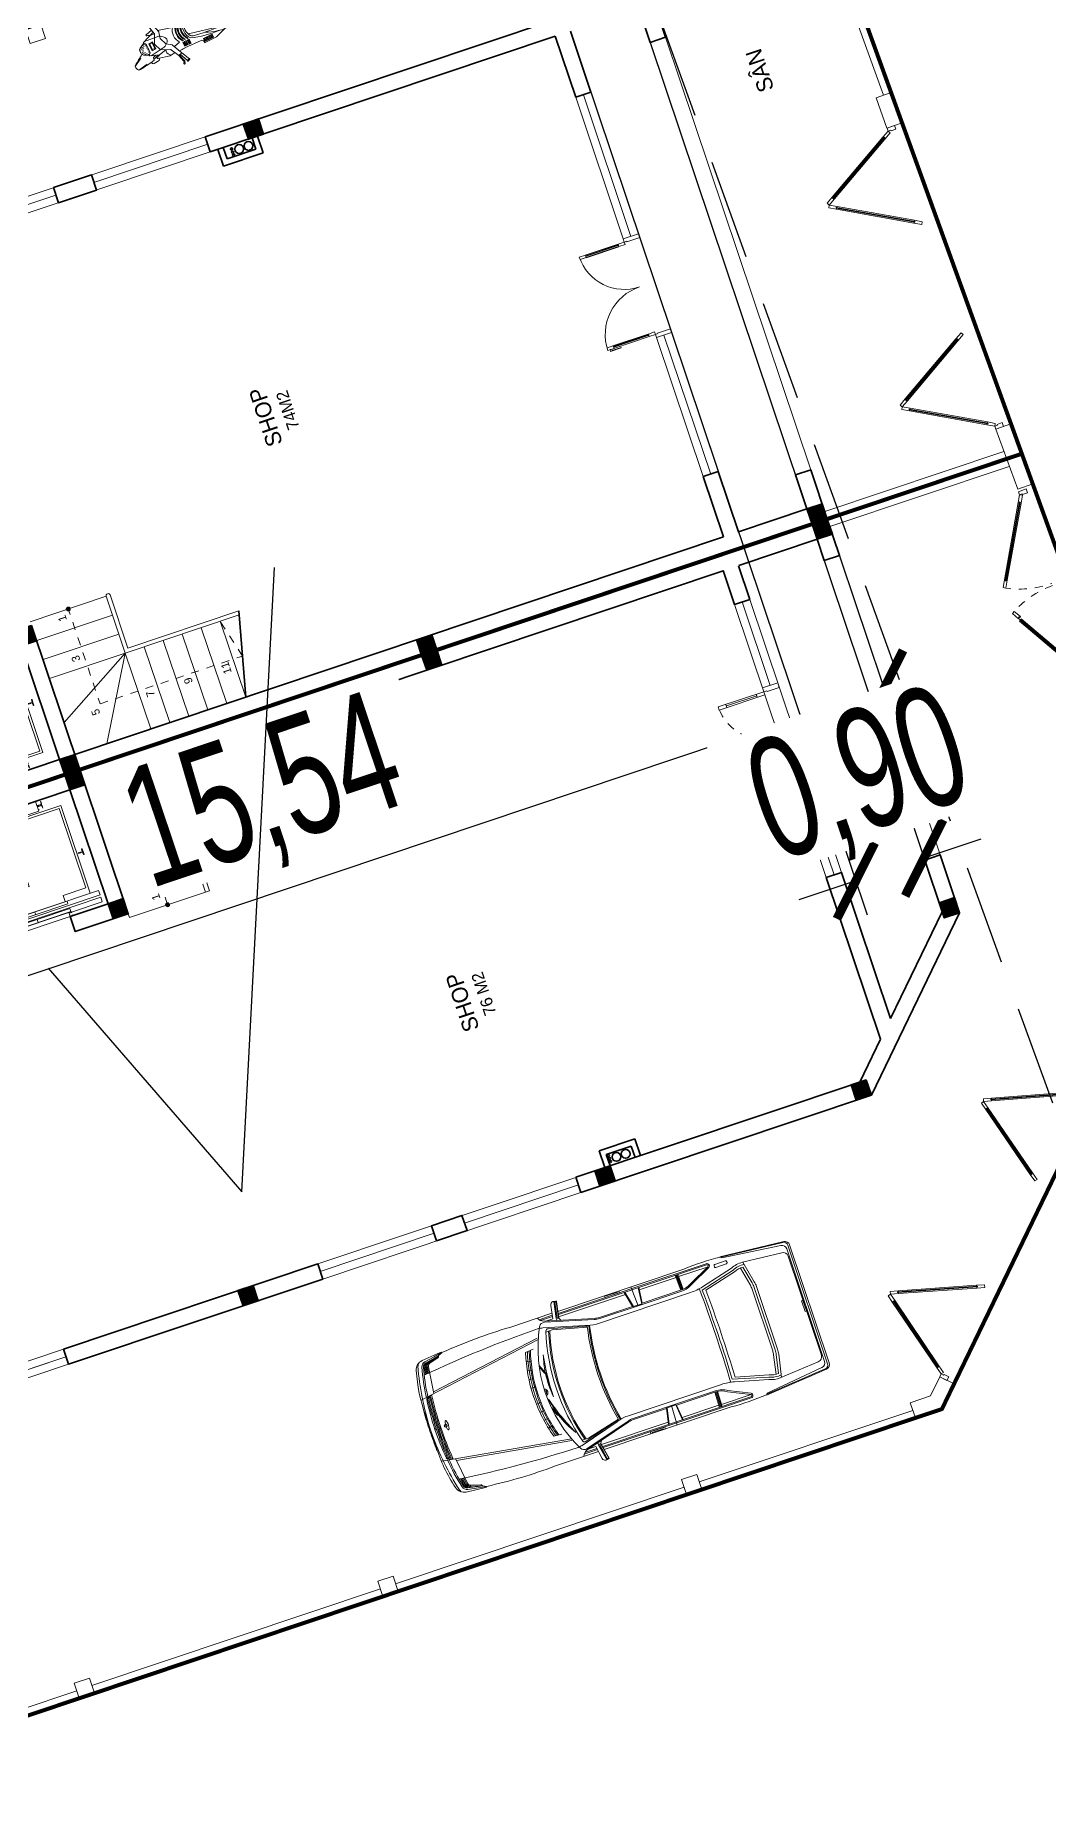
# Model space of a CAD drawing. Header units: metres. Extents: x 568336 to 569219, y 2065964 to 2066430.
# Drawn here: x 568604.46 to 568617.11, y 2066184 to 2066206.09 of the extents above; entities that cross this region are included whole.
import ezdxf

# ---------------------------------------------------------------- set-up
doc = ezdxf.new("R2010")
doc.units = ezdxf.units.M
for name, pattern in [('$AUDIT_BAD_LTYPE2', [0]), ('CENTER', [2, 1.25, -0.25, 0.25, -0.25]), ('HIDDEN', [0.375, 0.25, -0.125]), ('HIDDEN2', [0.1875, 0.125, -0.0625])]:
    doc.linetypes.add(name, pattern=pattern)
doc.layers.get('0').update_dxf_attribs({"linetype": 'CONTINUOUS'})
doc.layers.get('DEFPOINTS').update_dxf_attribs({"linetype": 'CONTINUOUS'})
for name, color, linetype, lineweight in [('-CENTER', 143, 'CENTER', 13), ('-CONCRETE', 1, 'CONTINUOUS', 35), ('-DOOR', 137, 'CONTINUOUS', 9), ('-FURNITURE', 46, 'CONTINUOUS', 9), ('-HATCH', 8, 'CONTINUOUS', 5), ('-KH', 143, 'CONTINUOUS', 13), ('-LINE1', 7, 'CONTINUOUS', 18), ('-LINE2', 252, 'CONTINUOUS', 9), ('-TEXT', 7, 'CONTINUOUS', 15), ('-WALL', 4, 'CONTINUOUS', 35), ('A-NoiThat', 39, 'CONTINUOUS', 13), ('TEXT25', 2, 'CONTINUOUS', 13)]:
    doc.layers.add(name, color=color, linetype=linetype, lineweight=lineweight)
for name, color, linetype in [('-RANH GIOI LO DAT', 12, 'CONTINUOUS'), ('APOLIC', 7, 'CONTINUOUS'), ('RANHGIOI', 2, 'HIDDEN')]:
    doc.layers.add(name, color=color, linetype=linetype)
doc.styles.add('KTHUOC', font='', dxfattribs={"width": 0.8})
doc.styles.add('SVN_AVO_thuong', font='')
doc.styles.add('T1', font='', dxfattribs={"height": 200})
doc.styles.add('vnavanth', font='', dxfattribs={"width": 0.8})
doc.styles.get('KTHUOC').set_extended_font_data('.VnArial NarrowH')
doc.styles.get('SVN_AVO_thuong').set_extended_font_data('SVN-Avo')
doc.styles.get('T1').set_extended_font_data('VNgeometric Light')
doc.styles.get('vnavanth').set_extended_font_data('.VnAvantH')
doc.dimstyles.new('tien', dxfattribs={"dimscale": 0, "dimtxt": 1.5, "dimasz": 0.75, "dimexe": 0.45, "dimexo": 0, "dimgap": 0.25, "dimtad": 1, "dimzin": 1, "dimtxsty": 'KTHUOC', "dimblk1": 'ARCHTICK', "dimblk2": 'ARCHTICK', "dimsah": 1, "dimcen": 1, "dimdle": 0.45, "dimclrd": 37, "dimclre": 37, "dimclrt": 7, "dimaunit": 1, "dimadec": 0, "dimazin": 0, "dimtfac": 1, "dimtix": 1, "dimtofl": 0, "dimtmove": 2, "dimatfit": 3, "dimldrblk": 'ARCHTICK', "dimfxl": 1, "dimtfill": 1, "dimtolj": 1, "dimtzin": 1, "dimarcsym": 0})

# ---------------------------------------------------------------- blocks, each defined once
blk = doc.blocks.new('X-5M-DH-2-CORE$0$A$C75E80C28')
at = {"layer": '-LINE2', "linetype": 'Continuous', "ltscale": 2}
for p, q in [((-731, -149), (731, -149)), ((-731, -1305), (-731, -149)), ((-700, -179), (700, -179)), ((-700, -1225), (-700, -179)), ((-557, -112), (-560, -112)), ((-510, -22), (-510, -51)), ((-507, -22), (-510, -22)), ((-510, -109), (-510, -79)), ((-507, -22), (-507, -51)), ((-507, -109), (-507, -79)), ((-456, -57), (-501, -57)), ((-456, -60), (-501, -60)), ((-456, -70), (-501, -70)), ((-456, -73), (-501, -73)), ((-453, -63), (-453, -67)), ((-450, -63), (-450, -67)), ((450, -63), (450, -67)), ((453, -63), (453, -67)), ((456, -57), (501, -57)), ((456, -60), (501, -60)), ((456, -70), (501, -70)), ((456, -73), (501, -73)), ((457, -112), (460, -112)), ((507, -22), (510, -22)), ((507, -22), (507, -51)), ((507, -109), (507, -79)), ((510, -22), (510, -51)), ((510, -109), (510, -79)), ((700, -1225), (700, -179)), ((731, -1305), (731, -149)), ((840, -1305), (-840, -1305)), ((-840, -1365), (-840, -1305)), ((-700, -1225), (-400, -1225)), ((425, -1309), (-425, -1309)), ((-425, -1343), (-425, -1309)), ((-400, -1305), (-400, -1225)), ((0, -1309), (0, -1343)), ((700, -1225), (400, -1225)), ((400, -1305), (400, -1225)), ((425, -1343), (425, -1309)), ((840, -1365), (840, -1305)), ((840, -1365), (-840, -1365)), ((840, -1395), (-840, -1395)), ((-840, -1395), (-840, -1455)), ((-840, -1455), (-435, -1455)), ((-435, -1450), (-435, -1460)), ((-435, -1450), (-400, -1450)), ((-435, -1460), (-425, -1460)), ((-435, -1490), (-435, -1500)), ((-435, -1490), (-425, -1490)), ((-435, -1500), (-400, -1500)), ((-433, -1452), (-433, -1458)), ((-433, -1452), (-402, -1452)), ((-433, -1458), (-425, -1458)), ((-433, -1492), (-433, -1498)), ((-433, -1492), (-425, -1492)), ((-433, -1498), (-402, -1498)), ((430, -1406), (-430, -1406)), ((-430, -1406), (-430, -1446)), ((430, -1446), (-430, -1446)), ((425, -1343), (-425, -1343)), ((-425, -1458), (-425, -1460)), ((-425, -1490), (-425, -1492)), ((-402, -1452), (-402, -1498)), ((400, -1450), (-400, -1450)), ((-400, -1450), (-400, -1500)), ((0, -1406), (0, -1446)), ((400, -1450), (400, -1500)), ((435, -1450), (400, -1450)), ((435, -1500), (400, -1500)), ((402, -1452), (402, -1498)), ((433, -1452), (402, -1452)), ((433, -1498), (402, -1498)), ((433, -1458), (425, -1458)), ((425, -1458), (425, -1460)), ((435, -1460), (425, -1460)), ((425, -1490), (425, -1492)), ((435, -1490), (425, -1490)), ((433, -1492), (425, -1492)), ((430, -1406), (430, -1446)), ((433, -1452), (433, -1458)), ((433, -1492), (433, -1498)), ((435, -1450), (435, -1460)), ((840, -1455), (435, -1455)), ((435, -1490), (435, -1500)), ((840, -1395), (840, -1455))]:
    blk.add_line(p, q, dxfattribs=at)
for points in [[(-450, 0), (-450, -130), (450, -130), (450, 0)], [(-200, -29), (200, -29), (200, -101), (-200, -101)], [(-36, -584), (36, -584), (36, -984), (-36, -984)]]:
    blk.add_lwpolyline(points, close=True, dxfattribs=at)
for points in [[(-780, -789), (-751, -789, 0.414214), (-750, -788), (-750, -784), (-750, -780, 0.414214), (-751, -779), (-780, -779, -0.256978), (-784, -782), (-798, -782, -0.414214), (-801, -779), (-804, -749, 0.414214), (-807, -746), (-812, -746), (-812, -784), (-812, -821), (-807, -821, 0.414214), (-804, -818), (-801, -789, -0.414214), (-798, -786), (-784, -786, -0.256978), (-780, -789)], [(780, -789), (751, -789, -0.414214), (750, -788), (750, -784), (750, -780, -0.414214), (751, -779), (780, -779, 0.256978), (784, -782), (798, -782, 0.414214), (801, -779), (804, -749, -0.414214), (807, -746), (812, -746), (812, -784), (812, -821), (807, -821, -0.414214), (804, -818), (801, -789, 0.414214), (798, -786), (784, -786, 0.256978), (780, -789)]]:
    blk.add_lwpolyline(points, format="xyb", dxfattribs=at)
for centre, radius, start, end in [((-501, -51), 9.4, 180, 270), ((-501, -79), 9.4, 90, 180), ((-501, -51), 6.2, 180, 270), ((-501, -79), 6.2, 90, 180), ((-456, -63), 6.2, 0, 90), ((-456, -63), 3, 0, 90), ((-456, -67), 6.2, 270, 0), ((-456, -67), 3, 270, 0), ((456, -63), 6.2, 90, 180), ((456, -67), 6.2, 180, 270), ((456, -63), 3, 90, 180), ((456, -67), 3, 180, 270), ((501, -51), 6.2, 270, 0), ((501, -51), 9.4, 270, 0), ((501, -79), 9.4, 0, 90), ((501, -79), 6.2, 0, 90)]:
    blk.add_arc(centre, radius, start, end, dxfattribs=at)
blk = doc.blocks.new('A$C5C575821')
at = {"layer": '-CONCRETE'}
h = blk.add_hatch(color=256, dxfattribs=at)
h.dxf.hatch_style = 1
h.paths.add_polyline_path([(0, 200), (0, 0), (200, 0), (200, 200)])
blk.add_lwpolyline([(0, 0), (200, 0), (200, 200), (0, 200)], close=True, dxfattribs=at)
blk = doc.blocks.new('A$C3F71457E')
at = {"layer": '-CONCRETE'}
blk.add_lwpolyline([(0, -100), (0, 400), (-1500, 400), (-1500, -1400), (0, -1400), (0, -900), (200, -900), (200, -1600), (-1700, -1600), (-1700, 600), (200, 600), (200, -100), (0, -100)], dxfattribs=at)
at = {"layer": '-LINE1'}
blk.add_line((0, -900), (0, -100), dxfattribs=at)
at = {"layer": '-WALL'}
for p in [(-1700, 400), (0, 400), (-1700, -1600), (0, -1600)]:
    blk.add_blockref('A$C5C575821', p, dxfattribs=at)
at = {"color": 2, "rotation": 90}
blk.add_blockref('X-5M-DH-2-CORE$0$A$C75E80C28', (-1500, -500), dxfattribs=at)
blk = doc.blocks.new('*U49')
for p, q in [((-1210, 500), (-1250, 500)), ((-1230, 100), (-1230, 500)), ((-90, 500), (-50, 500)), ((-70, 100), (-70, 500)), ((-1210, 100), (-1250, 100)), ((-90, 100), (-50, 100))]:
    blk.add_line(p, q)
for points in [[(-1250, 0), (-1210, 0), (-1210, 600), (-1250, 600)], [(-50, 0), (-90, 0), (-90, 600), (-50, 600)], [(-1300, -200), (-1240, -200), (-1240, -40), (-1250, -40), (-1250, 0), (-1300, 0)], [(0, -200), (-60, -200), (-60, -40), (-50, -40), (-50, 0), (0, 0)]]:
    blk.add_lwpolyline(points, close=True)
at = {"linetype": 'HIDDEN', "ltscale": 0.1}
for centre, start, end in [((-1250, 0), 0, 90), ((-50, 0), 90, 180)]:
    blk.add_arc(centre, 600, start, end, dxfattribs=at)
blk = doc.blocks.new('A$C4E0379A3')
for p, q in [((-3086, 911), (-3652, 911)), ((-3264, 885), (-3090, 885)), ((-3008, 1028), (-3043, 837)), ((-2991, 1024), (-3026, 833)), ((-2996, 1032), (-3002, 1034)), ((-865, 903), (-71, 834)), ((-3250, 871), (-3093, 871)), ((-3188, 842), (-3098, 842)), ((-3038, 828), (-3035, 828)), ((-3021, 842), (-2142, 842)), ((-1960, 842), (-1475, 842)), ((-1476, 871), (-1470, 672)), ((-1464, 871), (-1459, 671)), ((-1453, 871), (-1447, 672)), ((-1442, 842), (-1052, 842)), ((-3607, 327), (-3545, 317)), ((-3585, 436), (-3523, 423)), ((-3632, 105), (-3569, 103)), ((-3623, 216), (-3560, 210)), ((-3632, -105), (-3569, -103)), ((-3623, -216), (-3560, -210)), ((-3607, -327), (-3545, -317)), ((-3585, -436), (-3523, -423)), ((-3250, -871), (-3093, -871)), ((-3188, -842), (-3098, -842)), ((-3008, -1028), (-3043, -837)), ((-2991, -1024), (-3026, -833)), ((-3021, -842), (-2142, -842)), ((-1960, -842), (-1475, -842)), ((-1476, -871), (-1470, -672)), ((-1464, -871), (-1459, -672)), ((-1453, -871), (-1447, -673)), ((-1442, -842), (-1052, -842)), ((-3086, -910), (-3641, -910)), ((-3264, -885), (-3090, -885)), ((-2996, -1032), (-3002, -1034))]:
    blk.add_line(p, q)
for points in [[(-4870, 845, 0.06824), (-4897, 765, 0.051611), (-4988, 0), (-4988, 207, -0.069896), (-4921, 771, -0.32103), (-4812, 866), (-4566, 891, -0.311578), (-4546, 881, -0.311578)], [(-3013, -885), (-1963, -885), (-1063, -885, 0.758852), (-1047, -828), (-1310, -704, 0.14996), (-1459, -658), (-2037, -658), (-2541, -658, 0.077307), (-2612, -669), (-3209, -833, -0.360394), (-3286, -801, -0.242572), (-3286, 801, -0.360655), (-3210, 833), (-2612, 669, 0.077307), (-2541, 658), (-2037, 658), (-1459, 658, 0.137614), (-1310, 704), (-1047, 828, 0.758852), (-1063, 885), (-1963, 885), (-3013, 885)], [(-3015, 871), (-1063, 871, -0.768317), (-1055, 840), (-1319, 716, -0.14228), (-1459, 671), (-1976, 672), (-1984, 666), (-2096, 666), (-2107, 672), (-2541, 672, -0.077278), (-2607, 683), (-3216, 850, -0.231129), (-3277, 911)], [(-3098, 842), (-3068, 1009, -0.322829), (-3030, 1045), (-2992, 1039, -0.422531), (-2986, 1031), (-3024, 825), (-3005, 788)], [(-869, 907, 0.039974), (-1335, 911), (-3008, 911)], [(-4904, 412, -0.043765), (-4839, 789, -0.303464), (-4783, 841), (-4652, 864, -0.018633), (-4546, 881, -0.083909), (-4649, 846), (-4780, 823, 0.304556), (-4822, 785, 0.038587), (-4886, 417)], [(-4844, -684, 0.027873), (-3308, -783, 0.059366), (-3253, -773), (-2747, -635, -0.079464), (-2602, -606), (-1363, -606, -0.06068), (-1199, -626), (-783, -731, 0.120949), (-629, -758), (-123, -715, 0.39497), (-63, -651), (-63, 657, 0.404135), (-125, 721), (-641, 762, 0.112937), (-783, 735), (-1199, 626, -0.06068), (-1363, 606), (-2602, 606, -0.070217), (-2747, 633), (-3253, 775, 0.044809), (-3308, 782, 0.02806), (-4844, 684)], [(-4827, 685), (-4813, 772, -0.131143), (-4795, 818)], [(-4813, 686), (-4800, 771, -0.189017), (-4772, 824)], [(-4805, 428), (-4762, 766, -0.304567), (-4730, 804), (-4609, 838, 0.23887), (-4600, 847), (-4595, 859)], [(-4800, 687), (-4788, 769, -0.304567), (-4737, 829), (-4721, 833)], [(-4787, 688), (-4775, 768, -0.304567), (-4733, 817), (-4613, 850, 0.23887), (-4612, 851), (-4611, 854)], [(-616, 731, 0.13448), (-772, 708), (-1214, 588, -0.016626), (-1214, -587), (-771, -703)], [(-759, -677, 0.11132), (-643, -700), (-596, -475, 0.051729), (-590, -414), (-590, 411, 0.050349), (-596, 470), (-644, 704, 0.111864), (-760, 681), (-1172, 574, -0.016174), (-1172, -574), (-759, -677)], [(-23, 782), (-23, -782, -0.389106), (-71, -834), (-865, -903)], [(-676, 703), (-628, 463, -0.050349), (-622, 411), (-622, -414, -0.051729), (-628, -468), (-676, -698)], [(-623, 762), (-564, 476, -0.050349), (-558, 411), (-558, -414, -0.051729), (-565, -481), (-623, -757)], [(-3452, 562), (-3554, 551, 0.073531), (-3635, 0, 0.073531), (-3554, -551), (-3452, -562)], [(-3530, -553, -0.073847), (-3612, 0, -0.073847), (-3530, 553, -0.153472)], [(-3506, -555, -0.074177), (-3588, 0, -0.074177), (-3506, 555, -0.153472)], [(-3488, -558, -0.077146), (-3574, 0, -0.077146), (-3488, 558, -0.077146)], [(-3417, 308, 0.045041), (-3467, 93, -0.050749), (-3278, 596, 0.062222), (-3412, 322), (-3425, 317), (-3463, 241)], [(-3303, 545, 0.052375), (-3409, 311), (-3419, 308), (-3467, 214)], [(-2699, 620, 0.107895), (-2700, -620, 0.109161)], [(-2687, 617, 0.107872), (-2688, -617, -0.970081)], [(-1244, 612, -0.017383), (-1244, -612, 9.34877)], [(-4988, 259), (-4994, 259, 0.001921), (-5000, 0)], [(-4914, 6, -0.025368), (-4898, 390, -0.026384)], [(-4870, 6, -0.025968), (-4853, 394, 0.502127), (-4857, 398), (-4908, 388)], [(-4899, 6, -0.025667), (-4883, 393, -0.026384)], [(-4885, 6, -0.02596), (-4867, 396, -0.026384)], [(-4988, -259), (-4994, -259, -0.001921), (-5000, 0)], [(-4870, -845, -0.06824), (-4897, -765, -0.051611), (-4988, 0), (-4988, -207, 0.069896), (-4921, -771, 0.32103), (-4812, -866), (-4566, -891, 0.311578), (-4546, -881, 0.311578)], [(-3401, -235, 0.045041), (-3354, -451, -0.050749), (-3398, 84, 0.062222), (-3402, -221), (-3412, -231), (-3449, -323)], [(-3446, -343), (-3402, -237), (-3395, -229, -0.052375), (-3399, 28)], [(-4898, -390, -0.025409), (-4914, -6, -0.026384)], [(-4908, -388), (-4857, -398, 0.502127), (-4853, -394, -0.02601), (-4870, -6, -0.026384)], [(-4883, -393, -0.025709), (-4899, -6, -0.026384)], [(-4867, -396, -0.026002), (-4885, -6, -0.026384)], [(-4906, -412, 0.046101), (-4839, -789, 0.303464), (-4783, -841), (-4652, -864, 0.018633), (-4546, -881, 0.083909), (-4649, -846), (-4780, -823, -0.304556), (-4822, -785, -0.038587), (-4886, -417)], [(-4805, -428), (-4762, -766, 0.304567), (-4730, -804), (-4609, -838, -0.23887), (-4600, -847), (-4595, -859)], [(-4827, -685), (-4813, -772, 0.131143), (-4795, -818)], [(-4813, -686), (-4800, -771, 0.189017), (-4772, -824)], [(-4800, -687), (-4788, -769, 0.304567), (-4737, -829), (-4721, -833)], [(-4787, -688), (-4775, -768, 0.304567), (-4733, -817), (-4613, -850, -0.23887), (-4612, -851), (-4611, -854)], [(-3015, -871), (-1063, -871, 0.768317), (-1055, -840), (-1319, -716, 0.149181), (-1459, -672), (-1976, -672), (-1984, -666), (-2096, -666), (-2107, -672), (-2541, -672, 0.077278), (-2607, -683), (-3216, -850, 0.228236), (-3277, -910)], [(-3098, -842), (-3068, -1009, 0.322829), (-3030, -1045), (-2992, -1039, 0.422531), (-2986, -1031), (-3024, -825), (-3005, -788)], [(-869, -907, -0.041495), (-1348, -910), (-3008, -910)]]:
    blk.add_lwpolyline(points, format="xyb")
for points in [[(-3016, 1043), (-3058, 831), (-3055, 803)], [(-2204, 911), (-2204, 885), (-2394, 885), (-2394, 911)], [(-2225, 911), (-2225, 901), (-2375, 901), (-2375, 911)], [(-2048, 911), (-2037, 658)], [(-3358, 675), (-4802, 452)], [(-2721, 607), (-3148, 713), (-3235, 713)], [(-2107, 672), (-2147, 871)], [(-2096, 666), (-2138, 871)], [(-1984, 666), (-1965, 871)], [(-1976, 672), (-1957, 871)], [(-1442, 871), (-1437, 672)], [(-3355, 654), (-4981, 402)], [(-52, 73), (-81, 73), (-81, -67), (-52, -67)], [(-52, 56), (-64, 56), (-64, -50), (-52, -50)], [(-3355, -654), (-4981, -402)], [(-3358, -675), (-4802, -452)], [(-2721, -607), (-3148, -713), (-3235, -713)], [(-2048, -910), (-2037, -658)], [(-3016, -1043), (-3058, -831), (-3055, -803)], [(-2107, -672), (-2147, -871)], [(-2096, -666), (-2138, -871)], [(-1984, -666), (-1965, -871)], [(-1976, -672), (-1957, -871)], [(-1442, -871), (-1437, -673)], [(-2204, -911), (-2204, -885), (-2394, -885), (-2394, -911)], [(-2225, -911), (-2225, -901), (-2375, -901), (-2375, -911)]]:
    blk.add_lwpolyline(points)
for points in [[(-51, -742), (-51, 742, 0.373826), (-106, 805), (-855, 891), (-873, 911), (-57, 841, -0.383818), (0, 777), (0, -777, -0.383818), (-57, -841), (-873, -911), (-855, -891), (-106, -805, 0.373826)], [(-2720, -616), (-3193, -743, -0.388671), (-3229, -725, -0.143383), (-3230, 726, -0.390953), (-3193, 744), (-2720, 613, 0.106047)], [(-4855, 0, -0.027521), (-4837, 410, 0.543027), (-4844, 416), (-4897, 402, 0.308444), (-4911, 385, 0.028524), (-4934, 0, 0.028524), (-4911, -385, 0.308444), (-4897, -402), (-4844, -416, 0.543027), (-4837, -410, -0.027521)], [(-4788, -1, -0.027754), (-4787, 23, -0.037978), (-4784, 41, -0.078467), (-4777, 56, -0.253942), (-4772, 59, -0.253942), (-4767, 56, -0.078467), (-4761, 41, -0.037978), (-4757, 23, -0.027754), (-4756, -1, -0.027754), (-4757, -26, -0.037978), (-4761, -44, -0.078467), (-4767, -59, -0.253942), (-4772, -62, -0.253942), (-4777, -59, -0.078467), (-4784, -44, -0.037978), (-4787, -26, -0.027754)], [(-964, -803), (-826, -803, -0.414214), (-812, -816), (-812, -830, -0.414214), (-826, -843), (-964, -843, -0.414214), (-978, -830), (-978, -816, -0.414214)]]:
    blk.add_lwpolyline(points, format="xyb", close=True)
blk.add_lwpolyline([(-4934, 6), (-4862, 6), (-4862, -6), (-4934, -6)], close=True)
blk.add_circle((-4790, 0), 18.6)
for centre, radius, start, end in [((-3881, -5392), 6308, 87.9178, 96.0471), ((-3001, 1027), 7.1, 97.391, 169.6732), ((-2998, 1026), 7.1, 349.5958, 77.7177), ((-759, 1), 2540, 163.7108, 196.3207), ((-760, 1), 2524, 163.6221, 196.4284), ((-3036, 835), 7.1, 169.6732, 254.7635), ((-3033, 834), 7.1, 254.7635, 349.5958), ((-76, 782), 52.4, 0, 85.0453), ((-4907, 383), 4.88, 104.8511, 173.4195), ((-3490, 0), 43.4, 283.8142, 76.2369), ((-3490, 0), 27.3, 291.602, 68.4492), ((-4907, -383), 4.88, 186.5805, 255.1489), ((-3886, 5391), 6307, 263.9971, 272.2302), ((-3036, -835), 7.1, 105.2365, 190.3268), ((-3033, -834), 7.1, 10.4042, 105.2365), ((-651, -432), 297, 246.2045, 276.7034), ((-3001, -1027), 7.1, 190.3268, 262.609), ((-2998, -1026), 7.1, 282.2823, 10.4042)]:
    blk.add_arc(centre, radius, start, end)
blk = doc.blocks.new('CONG2')
at = {"layer": '-LINE1', "lineweight": 18}
blk.add_line((257137, -126793), (257137, -126693), dxfattribs=at)
at = {"ltscale": 100}
for p, q in [((255907, -126606), (256397, -125757)), ((256427, -125775), (255937, -126623)), ((256527, -125775), (257017, -126623)), ((257047, -126606), (256557, -125757))]:
    blk.add_line(p, q, dxfattribs=at)
at = {"color": 8, "ltscale": 100}
for points in [[(256412, -125755), (256421, -125760), (255921, -126626), (255912, -126621)], [(256541, -125755), (256533, -125760), (257033, -126626), (257041, -126621)]]:
    blk.add_lwpolyline(points, close=True, dxfattribs=at)
at = {"ltscale": 100}
for points in [[(256477, -125688), (256427, -125775), (256416, -125768), (256421, -125760), (256412, -125755), (256407, -125763), (256397, -125757), (256447, -125671)], [(256477, -125688), (256527, -125775), (256538, -125768), (256533, -125760), (256541, -125755), (256546, -125763), (256557, -125757), (256507, -125671)], [(255917, -126612), (255912, -126621), (255921, -126626), (255926, -126617), (255937, -126623), (255887, -126710), (255857, -126693), (255907, -126606)], [(257036, -126612), (257041, -126621), (257033, -126626), (257028, -126617), (257017, -126623), (257067, -126710), (257097, -126693), (257047, -126606)], [(257087, -126728), (257097, -126728), (257097, -126693), (257137, -126693), (257137, -126793), (257087, -126793)]]:
    blk.add_lwpolyline(points, close=True, dxfattribs=at)
blk = doc.blocks.new('cong 2 canh')
at = {"ltscale": 100}
for p, q in [((547984, -107651), (547135, -108141)), ((547153, -108172), (548002, -107682)), ((549365, -108172), (548516, -107682)), ((548534, -107651), (549382, -108141))]:
    blk.add_line(p, q, dxfattribs=at)
at = {"color": 8, "ltscale": 100}
for points in [[(548004, -107666), (547999, -107657), (547133, -108157), (547138, -108166)], [(548514, -107666), (548519, -107657), (549385, -108157), (549380, -108166)]]:
    blk.add_lwpolyline(points, close=True, dxfattribs=at)
at = {"ltscale": 100}
for points in [[(548103, -107601), (548016, -107651), (548022, -107662), (548031, -107657), (548036, -107666), (548027, -107671), (548034, -107682), (548120, -107632)], [(548447, -107601), (548534, -107651), (548527, -107662), (548519, -107657), (548514, -107666), (548522, -107671), (548516, -107682), (548430, -107632)], [(547059, -108226), (547049, -108226), (547049, -108191), (547009, -108191), (547009, -108291), (547059, -108291)], [(547147, -108161), (547138, -108166), (547133, -108157), (547142, -108152), (547135, -108141), (547049, -108191), (547066, -108222), (547153, -108172)], [(549371, -108161), (549380, -108166), (549385, -108157), (549376, -108152), (549382, -108141), (549469, -108191), (549451, -108222), (549365, -108172)], [(549459, -108226), (549469, -108226), (549469, -108191), (549509, -108191), (549509, -108291), (549459, -108291)]]:
    blk.add_lwpolyline(points, close=True, dxfattribs=at)
at = {"color": 8, "linetype": 'HIDDEN', "ltscale": 10}
for centre, start, end in [((547081, -108191), 0, 30), ((549469, -108191), 150, 180)]:
    blk.add_arc(centre, 1180, start, end, dxfattribs=at)
blk = doc.blocks.new('M21-T1')
at = {"layer": '-HATCH', "true_color": 0x8c8896}
h = blk.add_hatch(color=252, dxfattribs=at)
h.dxf.hatch_style = 1
edge = h.paths.add_edge_path()
edge.add_arc((204163, -292655), 24.6, 0, 360)
at = {"layer": '-CONCRETE'}
for centre, radius in [((199392, -296966, 0), 55), ((199392, -297087, 0), 55), ((199361, -296876, 0), 13), ((199403, -296876, 0), 13), ((199441, -296876, 0), 13)]:
    blk.add_circle(centre, radius, dxfattribs=at)
at = {"layer": '-DOOR'}
for p, q in [((199112, -288254), (199112, -289654)), ((199112, -289654), (199112, -288254)), ((199212, -288254), (199212, -289654)), ((199212, -289654), (199212, -288254)), ((199312, -288254), (199312, -289654)), ((199312, -289654), (199312, -288254)), ((199211, -293004), (199211, -294504)), ((199111, -294904), (199111, -294504)), ((199311, -294904), (199311, -294504)), ((199212, -294904), (199212, -296404))]:
    blk.add_line(p, q, dxfattribs=at)
for points in [[(199311, -296404), (199311, -293004), (199111, -293004), (199111, -296404)], [(205468, -300561), (201868, -300561), (201868, -300761), (205468, -300761)]]:
    blk.add_lwpolyline(points, close=True, dxfattribs=at)
for points in [[(203068, -300661), (201868, -300663)], [(205468, -300661), (204368, -300661)]]:
    blk.add_lwpolyline(points, dxfattribs=at)
at = {"layer": '-KH', "linetype": 'HIDDEN2', "ltscale": 5}
blk.add_line((205412, -294530), (205912, -294405), dxfattribs=at)
for points in [[(204163, -292655), (205412, -292655), (205412, -294530)], [(205912, -294155), (205412, -294405), (204912, -294155)]]:
    blk.add_lwpolyline(points, dxfattribs=at)
at = {"layer": '-KH'}
blk.add_circle((204163, -292655), 24.6, dxfattribs=at)
at = {"layer": '-LINE1'}
for p, q in [((204212, -292154), (204163, -292154)), ((204163, -293155), (204163, -292155)), ((204163, -292155), (204163, -293205)), ((204412, -293155), (204412, -292155)), ((204412, -292155), (204412, -293155)), ((204662, -293155), (204662, -292155)), ((204662, -292155), (204662, -293155)), ((204912, -292155), (204912, -293155)), ((204912, -293155), (205490, -292155)), ((204912, -293155), (205912, -292577)), ((204912, -293155), (204163, -293155)), ((204862, -293205), (204163, -293205)), ((204862, -294667), (204862, -293205)), ((204912, -294655), (204912, -293155))]:
    blk.add_line(p, q, dxfattribs=at)
at = {"layer": '-LINE1', "lineweight": 18}
for p, q in [((204912, -293155), (205912, -293155)), ((204912, -293405), (205912, -293405)), ((204912, -293655), (205912, -293655)), ((204912, -293905), (205912, -293905)), ((204912, -294155), (205912, -294155)), ((204912, -294405), (205912, -294405)), ((205912, -294655), (205912, -294655))]:
    blk.add_line(p, q, dxfattribs=at)
at = {"layer": '-LINE1', "linetype": 'Continuous', "ltscale": 10}
for points in [[(195212, -284654), (195212, -288454)], [(195212, -288654), (195212, -292454)], [(195212, -292654), (195212, -296454)], [(195212, -296654), (195212, -299467)], [(206012, -304361), (206012, -301998)]]:
    blk.add_lwpolyline(points, dxfattribs=at)
at = {"layer": '-LINE1', "ltscale": 10}
for points in [[(195112, -288654), (195312, -288654), (195312, -288454), (195112, -288454)], [(195112, -292654), (195312, -292654), (195312, -292454), (195112, -292454)], [(195112, -296654), (195312, -296654), (195312, -296454), (195112, -296454)], [(205712, -304571), (206112, -304561), (206108, -304361), (205708, -304371)]]:
    blk.add_lwpolyline(points, close=True, dxfattribs=at)
for points in [[(195312, -299733), (195312, -299467), (195112, -299467), (195112, -299817)], [(195112, -299817), (195112, -299817), (195363, -300062), (195502, -299919), (195312, -299733)]]:
    blk.add_lwpolyline(points, dxfattribs=at)
at = {"layer": '-LINE1'}
blk.add_lwpolyline([(201684, -301998), (205632, -301998)], dxfattribs=at)
at = {"layer": '-RANH GIOI LO DAT', "linetype": 'HIDDEN', "ltscale": 10, "const_width": 50}
blk.add_lwpolyline([(200111, -304701), (206112, -304561), (206112, -284454), (195112, -284454), (195112, -299817)], close=True, dxfattribs=at)
at = {"layer": '-WALL'}
for p, q in [((206112, -301998), (206112, -286454)), ((199112, -289654), (199112, -293004)), ((199112, -289654), (199312, -289654)), ((199312, -289654), (199312, -293004)), ((205912, -300561), (205912, -292154)), ((199311, -293004), (199111, -293004)), ((199112, -293004), (199312, -293004)), ((199312, -296404), (199112, -296404)), ((199112, -296404), (199112, -300230)), ((199312, -300146), (199312, -296404)), ((199532, -296785), (199312, -296785)), ((199532, -297255), (199532, -296785)), ((199462, -296855), (199312, -296855)), ((199462, -297185), (199462, -296855)), ((199462, -297185), (199312, -297185)), ((199532, -297255), (199312, -297255)), ((199737, -300561), (199312, -300146)), ((200921, -301998), (199112, -300230)), ((199737, -300561), (201868, -300561)), ((201868, -300561), (201868, -300761)), ((205468, -300561), (205917, -300561)), ((205468, -300561), (205468, -300761)), ((199942, -300761), (201868, -300761)), ((201003, -301798), (199942, -300761)), ((205468, -300761), (205912, -300761)), ((205912, -301798), (205912, -300765))]:
    blk.add_line(p, q, dxfattribs=at)
at = {"layer": '-WALL', "color": 250}
for p, q in [((199312, -294504), (199112, -294504)), ((199312, -294904), (199112, -294904))]:
    blk.add_line(p, q, dxfattribs=at)
at = {"layer": '-WALL'}
for points in [[(205912, -294405), (205380, -294538), (205380, -294639), (205286, -294467), (205286, -294561), (204806, -294681)], [(200921, -301998), (201684, -301998), (201684, -301798), (201003, -301798)], [(206112, -301998), (205632, -301998), (205632, -301798), (205912, -301798)]]:
    blk.add_lwpolyline(points, dxfattribs=at)
blk.add_lwpolyline([(199112, -294504), (199312, -294504), (199312, -294904), (199112, -294904)], close=True, dxfattribs=at)
at = {"layer": '-DOOR', "xscale": -1, "rotation": 315.5022900513473}
blk.add_blockref('CONG2', (467709, -389774), dxfattribs=at)
at = {"layer": '-DOOR', "xscale": -1}
blk.add_blockref('*U49', (203068, -300561), dxfattribs=at)
at = {"layer": '-DOOR', "rotation": 315.8304890726349}
blk.add_blockref('CONG2', (102201, -32671), dxfattribs=at)
at = {"layer": '-LINE1', "rotation": 1.332779129246574}
blk.add_blockref('cong 2 canh', (-346201, -208991), dxfattribs=at)
at = {"layer": '-WALL', "rotation": 180}
blk.add_blockref('A$C3F71457E', (204412, -291554), dxfattribs=at)
at = {"layer": '-WALL', "xscale": -1}
for p in [(199311, -292154), (206112, -292154), (199312, -296855), (206112, -296855), (199312, -300230), (201121, -301998), (206112, -301998)]:
    blk.add_blockref('A$C5C575821', p, dxfattribs=at)
at = {"layer": 'A-NoiThat', "xscale": -1, "rotation": 90}
blk.add_blockref('A$C4E0379A3', (196885, -298667), dxfattribs=at)
at = {"layer": '-TEXT', "style": 'T1'}
for s, p in [('1', (204264, -292597)), ('3', (204764, -292597)), ('5', (205433, -292597)), ('7', (205465, -293339)), ('9', (205465, -293839)), ('11', (205465, -294339))]:
    blk.add_text(s, height=100, rotation=360, dxfattribs=at).set_placement(p)
at = {"layer": 'TEXT25'}
for s, height, rotation, style, p in [('SHOP', 200, 0, 'SVN_AVO_thuong', (201457, -295857)), ('76 M2', 150, 360, 'T1', (201573, -296118))]:
    blk.add_text(s, height=height, rotation=rotation, dxfattribs=dict(at, style=style)).set_placement(p)
blk = doc.blocks.new('A$C49AC32B8')
h = blk.add_hatch()
h.set_pattern_fill('ANSI31', color=256, scale=100, angle=405, style=0)
h.set_pattern_definition([(90, (1628.179, -139081.394), (-12.5, 1e-15), [])])
h.paths.add_polyline_path([(-545, -149), (-545, -107), (-667, -107), (-667, -149)])
h.paths.add_polyline_path([(-545, 276), (-545, 319), (-667, 319), (-667, 276)])
h = blk.add_hatch()
h.set_pattern_fill('ANSI31', color=256, scale=150, angle=315, style=0)
h.set_pattern_definition([(2e-15, (1485.97, -142180.918), (2e-15, 18.75), [])])
edge = h.paths.add_edge_path()
edge.add_arc((142, 1), 10, 291.0634, 432.0495)
edge.add_arc((142, 169), 10, 287.9505, 428.9366)
edge.add_arc((204, 63), 30, 298.7342, 336.6848)
edge.add_arc((204, 107), 30, 383.3152, 421.2658)
edge.add_line((152, 3), (218, 36))
edge.add_line((152, 167), (218, 133))
edge.add_line((146, 10), (129, 18))
edge.add_line((129, 18), (129, 82))
edge.add_line((129, 146), (129, 82))
edge.add_line((146, 159), (129, 146))
edge.add_arc((153, 85), 85.6, 336.6848, 359.9863)
edge.add_arc((153, 85), 85.6, 360.0137, 383.3152)
for points in [[(-244, 438, 1), (-248, 447), (-248, 447), (-280, 433), (-280, 433, 1), (-276, 424)], [(-185, 330), (-211, 418), (-211, 418, -0.119246), (-211, 432), (-211, 432), (-207, 453)], [(-199, 441, 2.509808), (-207, 452)], [(-1030, 202, 0.218308), (-1079, 224), (-1079, 224), (-1360, 164), (-1360, 164, 0.353851), (-1399, 115), (-1399, 85), (-1399, 54, 0.353851), (-1360, 5), (-1360, 5), (-1079, -55), (-1079, -55, 0.218308), (-1030, -33)], [(-594, 214, 0.25966), (-1245, 189, 0.25966)], [(-403, 141, 0.365685), (-444, 190, 0.035711), (-794, 231), (-1073, 197)], [(-839, 284), (-712, 329), (-712, 329, -0.085491), (-702, 331), (-535, 331), (-535, 315), (-535, 315, 0.389594), (-508, 286), (-508, 286), (-285, 281), (-285, 281, 0.038668), (-280, 281), (-280, 281, 0.005075), (-210, 283)], [(-765, -104, 0.080514), (-403, -28), (-403, -28, 0.201101), (-366, 85), (-366, 85, 0.201101), (-403, 198), (-403, 198, 0.080514), (-765, 273)], [(-10, -301), (-42, -189), (7, -167), (7, -167), (-21, -52), (-21, -52, -0.213812), (-21, -44), (-21, -44), (32, 67), (32, 67, 0.201882), (33, 75), (33, 75), (0, 164), (0, 164, 0.201882), (-5, 169), (-5, 169), (-117, 220), (-117, 220, -0.213812), (-123, 226), (-123, 226), (-175, 332), (-175, 332), (-226, 318), (-278, 434)], [(-226, 318), (-163, 182), (-163, 182, 0.213812), (-158, 176), (-158, 176), (-95, 132), (-61, 38), (-81, -36), (-81, -36, 0.213812), (-81, -44), (-81, -44), (-42, -189)], [(-199, 441), (-201, 433), (-201, 433, 0.119246), (-200, 418), (-200, 418), (-175, 332)], [(-149, 279), (-78, 291), (74, 249, -1.090751), (74, 234, 0.1744), (38, 220), (146, 178), (146, 178, -0.70664), (146, 159)], [(-64, 196, 0.330008), (-78, 272), (-78, 272, -0.752015), (-78, 291)], [(232, 118, 0.024274), (362, 201), (362, 201, 0.338506), (373, 235), (373, 235), (373, 235), (364, 260), (364, 260, 0.338506), (333, 279), (333, 279, 0.032613), (128, 248), (128, 248), (127, 238), (53, 214)], [(160, 255, 0.671768), (145, 286), (145, 286), (70, 279), (70, 279, 0.734542), (71, 250)], [(-1280, 161, 0.112845), (-1300, 121)], [(-1300, 49, 0.112845), (-1280, 9)], [(-1075, 205), (-1073, 197), (-1073, 197, 0.379173), (-1161, 98)], [(-1073, -27, -0.379173), (-1161, 72, 0.379173), (-1073, -27), (-1073, -27), (-1075, -35)], [(-1073, -27), (-794, -61), (-794, -61, 0.035711), (-444, -21), (-444, -21, 0.365685), (-403, 28)], [(-415, -4, 0.315879), (-415, 173)], [(-75, -66), (-259, -18), (-259, -18, 0.336681), (-259, 187), (-259, 187), (-176, 209)], [(137, 182), (-58, 160), (-58, 160, 0.114874), (-118, 116), (-118, 116, 0.363628), (-118, 51), (-118, 51, 0.117419), (-57, 6)], [(-17, -71), (146, -9), (146, -9, 0.70664), (146, 10)], [(152, 3), (218, 36), (218, 36, 0.167121), (231, 51), (231, 51, 0.102024), (238, 85), (238, 85, 0.102024), (231, 119), (231, 119, 0.167121), (218, 133), (218, 133), (152, 167)], [(-1245, -19, 0.25966), (-594, -44)], [(-61, -117), (-136, -117), (-136, -117, 0.010417), (-280, -111), (-280, -111, 0.038668), (-285, -111), (-285, -111), (-508, -116), (-508, -116, 0.389594), (-535, -146), (-535, -146), (-535, -161), (-702, -161, -0.085491), (-712, -159), (-712, -159), (-839, -114)], [(38, -50, 0.1744), (74, -64), (74, -64, -1.090751), (74, -79), (74, -79), (-9, -102)], [(-3, -171), (34, -256), (34, -256, 0.119246), (43, -267), (43, -267), (59, -280)], [(7, -167), (43, -249), (43, -249, 0.119246), (51, -261), (51, -261), (58, -266)], [(-12, -302, 1), (-9, -312), (-9, -312), (24, -302), (24, -302, 1), (22, -292)], [(59, -280, 2.509808), (58, -266)]]:
    blk.add_lwpolyline(points, format="xyb")
for points in [[(-403, 28), (-794, -61), (-794, -61), (-794, 85), (-794, 231), (-794, 231), (-403, 141)], [(-276, 424), (-244, 438)], [(-197, 326), (-246, 437)], [(82, 203), (118, 217), (127, 238)], [(227, 253), (352, 275)], [(-1262, 151), (-1289, 148)], [(-1262, 19), (-1289, 21)], [(-1206, 156), (-1242, 153)], [(-1206, 13), (-1242, 17)], [(-1075, 205), (-1186, 181), (-1186, 85), (-1186, -11), (-1075, -35)], [(-1136, 164), (-1186, 158)], [(-1136, 6), (-1186, 11)], [(38, 220), (-61, 195)], [(-58, 6), (131, -14)], [(146, 159), (129, 146), (129, 82), (129, 18), (146, 10)], [(263, 153), (373, 216)], [(-1121, -185), (-1165, -185), (-1165, -99), (-1031, -99)], [(-859, -116), (-859, -185), (-892, -185)], [(38, -50), (-21, -44)], [(-14, -176), (19, -293)], [(-12, -302), (22, -292)]]:
    blk.add_lwpolyline(points)
for points in [[(-667, 319), (-667, 276), (-545, 276), (-545, 319)], [(-382, 207), (-382, 262), (-373, 262), (-373, 207)], [(-362, 207), (-362, 262), (-353, 262), (-353, 207)], [(-342, 207), (-342, 262), (-333, 262), (-333, 207)], [(-322, 207), (-322, 262), (-313, 262), (-313, 207)], [(-302, 207), (-302, 262), (-293, 262), (-293, 207)], [(-1262, 165), (-1300, 157), (-1300, 85), (-1300, 13), (-1300, 13), (-1262, 5), (-1262, 85)], [(-1242, 169), (-1242, 85), (-1242, 1), (-1242, 1), (-1206, -7), (-1206, -7), (-1206, 85), (-1206, 177), (-1206, 177)], [(-1161, 85), (-1161, 98)], [(-1161, 85), (-1161, 72)], [(95, 132), (95, 35), (44, 35), (44, 132)], [(85, 122), (85, 45), (54, 45), (54, 122)], [(-1165, -135), (-1165, -161), (-1188, -161), (-1188, -135)], [(-892, -190), (-892, -123), (-1121, -123), (-1121, -190)], [(-1111, -130), (-1111, -138), (-1063, -138), (-1063, -130)], [(-1111, -145), (-1111, -152), (-1063, -152), (-1063, -145)], [(-1111, -159), (-1111, -167), (-1063, -167), (-1063, -159)], [(-667, -149), (-667, -107), (-545, -107), (-545, -149)], [(-382, -37), (-382, -92), (-373, -92), (-373, -37)], [(-362, -37), (-362, -92), (-353, -92), (-353, -37)], [(-342, -37), (-342, -92), (-333, -92), (-333, -37)], [(-322, -37), (-322, -92), (-313, -92), (-313, -37)], [(-302, -37), (-302, -92), (-293, -92), (-293, -37)]]:
    blk.add_lwpolyline(points, close=True)
for points in [[(-1379, 115), (-1379, 85), (-1379, 54), (-1379, 54, 0.353851), (-1356, 25), (-1356, 25), (-1320, 17), (-1320, 17), (-1320, 85), (-1320, 152), (-1320, 152), (-1356, 145), (-1356, 145, 0.353851)], [(-366, 187), (-379, 187), (-379, 187, -0.363938), (-379, -18), (-379, -18), (-366, -18), (-366, -18, 0.336681)], [(-329, 187), (-342, 187), (-342, 187, -0.363938), (-342, -18), (-342, -18), (-329, -18), (-329, -18, 0.336681)], [(-311, 187), (-298, 187), (-298, 187, -0.336681), (-298, -18), (-298, -18), (-311, -18), (-311, -18, 0.363938)]]:
    blk.add_lwpolyline(points, format="xyb", close=True)
blk = doc.blocks.new('*U52')
for points in [[(22, 564), (22, 734), (50, 734), (50, 706), (27, 706), (27, 564)], [(0, 0), (50, 0), (50, -40), (60, -40), (60, -246), (0, -246)], [(1599, 0), (1549, 0), (1549, -40), (1539, -40), (1539, -246), (1599, -246)]]:
    blk.add_lwpolyline(points, close=True)
for points in [[(50, 670), (90, 670), (90, 770), (50, 770), (50, 670)], [(50, 673), (50, 100)], [(1549, 629), (1509, 629), (1509, 729), (1549, 729), (1549, 629)], [(1549, 632), (1549, 100)], [(50, 100), (90, 100), (90, 0), (50, 0), (50, 100)], [(1549, 100), (1509, 100), (1509, 0), (1549, 0), (1549, 100)]]:
    blk.add_lwpolyline(points)
at = {"ltscale": 0.3}
for points in [[(820, 0, 0.414214), (50, 770, 0.414214)], [(820, 0, -0.414214), (1549, 729, -0.414214)]]:
    blk.add_lwpolyline(points, format="xyb", dxfattribs=at)
at = {"layer": 'APOLIC', "linetype": '$AUDIT_BAD_LTYPE2'}
for p, q in [((70, 100), (70, 670)), ((90, 670), (90, 100)), ((1509, 629), (1509, 100)), ((1529, 100), (1529, 629))]:
    blk.add_line(p, q, dxfattribs=at)
blk = doc.blocks.new('M20-T1')
at = {"layer": '-HATCH', "true_color": 0x8c8896}
h = blk.add_hatch(color=252, dxfattribs=at)
h.dxf.hatch_style = 1
edge = h.paths.add_edge_path()
edge.add_arc((196466, -225651), 24.6, 0, 360)
at = {"layer": '-CONCRETE'}
for centre, radius in [((201187, -229414, 0), 13), ((201236, -229504, 0), 55), ((201226, -229414, 0), 13), ((201267, -229414, 0), 13), ((201236, -229625, 0), 55)]:
    blk.add_circle(centre, radius, dxfattribs=at)
at = {"layer": '-DOOR'}
for p, q in [((201417, -225650), (201417, -227151)), ((201318, -227650), (201318, -227150)), ((201517, -227650), (201517, -227150)), ((201417, -227651), (201417, -229150)), ((197345, -233693), (195512, -233693)), ((197345, -233793), (195512, -233793)), ((200512, -233694), (198645, -233693)), ((198645, -233793), (200512, -233794)), ((197345, -233893), (195512, -233893)), ((200512, -233894), (197345, -233893))]:
    blk.add_line(p, q, dxfattribs=at)
blk.add_lwpolyline([(201317, -229150), (201317, -225650), (201517, -225650), (201517, -229150)], close=True, dxfattribs=at)
at = {"layer": '-KH', "linetype": 'HIDDEN2', "ltscale": 5}
blk.add_line((195216, -227526), (195716, -227401), dxfattribs=at)
blk.add_lwpolyline([(196491, -225651), (195216, -225651), (195216, -227526)], dxfattribs=at)
at = {"layer": '-KH'}
blk.add_circle((196466, -225651), 24.6, dxfattribs=at)
at = {"layer": '-LINE1'}
for p, q in [((195716, -226151), (195139, -225151)), ((195716, -225151), (195716, -226151)), ((195966, -226151), (195966, -225151)), ((196216, -226151), (196216, -225151)), ((196466, -225150), (196466, -226151)), ((195716, -226151), (194716, -225574)), ((195716, -227651), (195716, -226151)), ((195716, -226151), (196466, -226151)), ((195766, -227663), (195766, -226201)), ((195766, -226201), (196466, -226201))]:
    blk.add_line(p, q, dxfattribs=at)
at = {"layer": '-LINE1', "lineweight": 18}
for p, q in [((195716, -226151), (194716, -226151)), ((195716, -226401), (194716, -226401)), ((195716, -226651), (194716, -226651)), ((195716, -226901), (194716, -226901)), ((195716, -227151), (194716, -227151)), ((195716, -227401), (194716, -227401))]:
    blk.add_line(p, q, dxfattribs=at)
at = {"layer": '-LINE1', "ltscale": 10}
for points in [[(203316, -227650), (203516, -227650), (203516, -227450), (203316, -227450)], [(194516, -237557), (194916, -237548), (194912, -237348), (194512, -237357)], [(198915, -237455), (199315, -237446), (199311, -237246), (198911, -237255)]]:
    blk.add_lwpolyline(points, close=True, dxfattribs=at)
at = {"layer": '-LINE1'}
for points in [[(199313, -237346), (203416, -237250), (203416, -232650)], [(194616, -234994), (194616, -237355)], [(195165, -234994), (200866, -234994)]]:
    blk.add_lwpolyline(points, dxfattribs=at)
blk.add_arc((196466, -226176), 25, 270, 90, dxfattribs=at)
at = {"layer": '-RANH GIOI LO DAT', "linetype": 'HIDDEN', "ltscale": 10, "const_width": 50}
blk.add_lwpolyline([(203516, -237348), (203516, -217450), (194516, -217450), (194516, -237557)], close=True, dxfattribs=at)
at = {"layer": '-WALL', "linetype": 'Continuous', "ltscale": 10}
for p, q in [((194516, -219450), (194516, -234994)), ((194716, -233693), (194716, -225150)), ((201316, -233693), (201316, -229150)), ((201516, -234994), (201516, -229150)), ((195512, -233693), (194716, -233693)), ((201316, -233693), (200512, -233693)), ((195512, -233893), (194716, -233893)), ((194716, -233893), (194716, -234794)), ((201316, -233893), (200512, -233893)), ((194514, -234994), (195165, -234994)), ((194716, -234794), (195165, -234794)), ((200866, -234794), (201316, -234794)), ((200866, -234994), (201516, -234994))]:
    blk.add_line(p, q, dxfattribs=at)
at = {"layer": '-WALL', "color": 250}
for p, q in [((201317, -227151), (201517, -227151)), ((201317, -227651), (201517, -227651))]:
    blk.add_line(p, q, dxfattribs=at)
at = {"layer": '-WALL'}
for p, q in [((201096, -229771), (201096, -229251)), ((201096, -229251), (201316, -229251)), ((201517, -229150), (201316, -229150)), ((201318, -229150), (201517, -229150)), ((201166, -229701), (201166, -229321)), ((201166, -229321), (201316, -229321)), ((201096, -229771), (201316, -229771)), ((201166, -229701), (201316, -229701)), ((195512, -233693), (195512, -233893)), ((200512, -233693), (200512, -233893)), ((195312, -233893), (195312, -233893))]:
    blk.add_line(p, q, dxfattribs=at)
blk.add_lwpolyline([(201517, -227151), (201317, -227151), (201317, -227651), (201517, -227651)], close=True, dxfattribs=at)
blk.add_lwpolyline([(194716, -227401), (195766, -227663)], dxfattribs=at)
at = {"layer": '-WALL', "linetype": 'Continuous', "ltscale": 10}
for points in [[(195165, -234994), (195165, -234794)], [(200866, -234994), (200866, -234794)]]:
    blk.add_lwpolyline(points, dxfattribs=at)
at = {"layer": '-DOOR', "xscale": 0.8130081300813007, "yscale": 0.8130081300813007, "zscale": 0.8130081300813007, "rotation": 359.9992464534947}
blk.add_blockref('*U52', (197345, -233693), dxfattribs=at)
at = {"layer": '-DOOR', "xscale": -1, "rotation": 1.339716847054575}
blk.add_blockref('CONG2', (449016, -104678), dxfattribs=at)
at = {"layer": '-DOOR', "rotation": 1.326647303715703}
blk.add_blockref('CONG2', (-61091, -116550), dxfattribs=at)
at = {"layer": '-FURNITURE', "rotation": 97.65465326188834}
for p in [(202890, -228942), (202890, -230692)]:
    blk.add_blockref('A$C49AC32B8', p, dxfattribs=at)
at = {"layer": '-WALL', "xscale": -1, "rotation": 180}
blk.add_blockref('A$C3F71457E', (196216, -224550), dxfattribs=at)
at = {"layer": '-WALL', "xscale": -1}
for p in [(194716, -225150), (194716, -229851), (201516, -229851), (194716, -234994)]:
    blk.add_blockref('A$C5C575821', p, dxfattribs=at)
at = {"layer": '-TEXT', "style": 'T1'}
for s, p in [('3', (195811, -225593)), ('1', (196341, -225593)), ('5', (195097, -225615)), ('7', (195097, -226336)), ('9', (195102, -226836)), ('11', (195064, -227336))]:
    blk.add_text(s, height=100, rotation=0, dxfattribs=at).set_placement(p)
at = {"layer": '-TEXT', "color": 2, "style": 'vnavanth'}
blk.add_text('S¢N ', height=200, dxfattribs=at).set_placement((199822, -236078))
at = {"layer": 'TEXT25'}
for s, height, rotation, style, p in [('SHOP', 200, 360, 'SVN_AVO_thuong', (197576, -228852)), ('74M2', 150, 0, 'T1', (197697, -229114))]:
    blk.add_text(s, height=height, rotation=rotation, dxfattribs=dict(at, style=style)).set_placement(p)
blk = doc.blocks.new('_ArchTick')
at = {"color": 0, "linetype": 'ByBlock', "const_width": 0.15}
blk.add_lwpolyline([(-0.5, -0.5), (0.5, 0.5)], dxfattribs=at)
blk = doc.blocks.new('*D183')
at = {"color": 37, "lineweight": -2, "transparency": 16777216}
for p, q in [((568614.344, 2066200.045), (568615.198, 2066197.501)), ((568599.892, 2066192.839), (568615.481, 2066198.071)), ((568599.608, 2066195.1), (568600.462, 2066192.556))]:
    blk.add_line(p, q, dxfattribs=at)
at = {"layer": 'DEFPOINTS', "color": 0, "transparency": 16777216}
for p in [(568614.344, 2066200.045), (568615.055, 2066197.928), (568599.608, 2066195.1)]:
    blk.add_point(p, dxfattribs=at)
at = {"color": 37, "lineweight": -2, "transparency": 16777216, "xscale": 0.75, "yscale": 0.75, "zscale": 0.75}
for p, rotation in [((568615.055, 2066197.928), 18.55149897769986), ((568600.318, 2066192.983), 198.5514989776999)]:
    blk.add_blockref('_ArchTick', p, dxfattribs=dict(at, rotation=rotation))
at = {"color": 7, "transparency": 16777216, "insert": (568607.32, 2066196.547), "char_height": 1.5, "attachment_point": 5, "rotation": 18.5515, "style": 'KTHUOC', "bg_fill": 3, "box_fill_scale": 1.1, "bg_fill_color": 256, "bg_fill_true_color": 13158600, "bg_fill_transparency": 0}
blk.add_mtext('\\A1;15,54 ', dxfattribs=at)
blk = doc.blocks.new('*D212')
at = {"color": 37, "lineweight": -2, "transparency": 16777216}
for p, q in [((568612.134, 2066206.001), (568615.698, 2066195.383)), ((568611.281, 2066205.715), (568614.844, 2066195.097)), ((568615.554, 2066195.81), (568616.265, 2066196.048)), ((568614.701, 2066195.523), (568613.99, 2066195.285))]:
    blk.add_line(p, q, dxfattribs=at)
at = {"layer": 'DEFPOINTS', "color": 0, "transparency": 16777216}
for p in [(568612.134, 2066206.001), (568611.281, 2066205.715)]:
    blk.add_point(p, dxfattribs=at)
at = {"color": 37, "lineweight": -2, "transparency": 16777216, "xscale": 0.75, "yscale": 0.75, "zscale": 0.75}
for p, rotation in [((568615.554, 2066195.81), 198.5507461776535), ((568614.701, 2066195.523), 18.55074617765343)]:
    blk.add_blockref('_ArchTick', p, dxfattribs=dict(at, rotation=rotation))
at = {"color": 7, "transparency": 16777216, "insert": (568614.761, 2066196.758), "char_height": 1.5, "attachment_point": 5, "rotation": 18.5507, "style": 'KTHUOC', "bg_fill": 3, "box_fill_scale": 1.1, "bg_fill_color": 256, "bg_fill_true_color": 13158600, "bg_fill_transparency": 0}
blk.add_mtext('\\A1;0,90 ', dxfattribs=at)
at = {"layer": 'DEFPOINTS', "color": 0, "transparency": 16777216}
blk.add_point((568614.701, 2066195.523), dxfattribs=at)

msp = doc.modelspace()

# ---------------------------------------------------------------- block references
at = {"layer": '-CENTER', "xscale": 0.001, "yscale": 0.001, "zscale": 0.001, "rotation": 108.5514997298386}
msp.add_blockref('M21-T1', (568393.615, 2065908.56), dxfattribs=at)

# ---------------------------------------------------------------- next in the draw order: block references
at = {"layer": '-CENTER', "xscale": 0.001, "yscale": 0.001, "zscale": 0.001, "rotation": 108.5514997303649}
msp.add_blockref('M20-T1', (568453.448, 2065940.871), dxfattribs=at)

# ---------------------------------------------------------------- next in the draw order: linework, layer by layer
at = {"layer": 'RANHGIOI', "color": 12, "ltscale": 5}
msp.add_line((568604.615, 2066227.425), (568618.701, 2066188.475), dxfattribs=at)

# ---------------------------------------------------------------- next in the draw order: dimensions: what is measured, and where the dimension line sits
dim = msp.add_aligned_dim(p1=(568599.608, 2066195.1), p2=(568614.344, 2066200.045), distance=-2.233, dimstyle='tien', override={"dimscale": 1, "dimpost": ' '})
dim.commit()
dim.dimension.update_dxf_attribs({"geometry": '*D183', "text_midpoint": (568607.32, 2066196.547)})

# ---------------------------------------------------------------- next in the draw order: linework, layer by layer
at = {"color": 2}
msp.add_lwpolyline([(568604.615, 2066194.431), (568607.035, 2066191.636), (568607.441, 2066199.439)], dxfattribs=at)

# ---------------------------------------------------------------- next in the draw order: dimensions: what is measured, and where the dimension line sits
dim = msp.add_aligned_dim(p1=(568612.134, 2066206.001), p2=(568611.281, 2066205.715), distance=10.75, dimstyle='tien', override={"dimscale": 1, "dimpost": ' '})
dim.commit()
dim.dimension.update_dxf_attribs({"geometry": '*D212', "text_midpoint": (568614.761, 2066196.758)})

doc.saveas('drawing.dxf')
